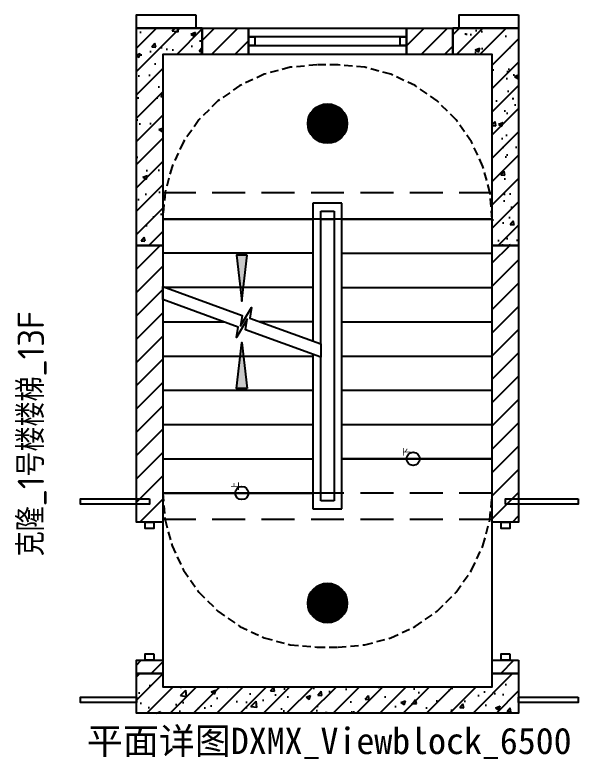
# Model space of a CAD drawing. Header units: millimetres. Extents: x -714894 to -19295, y 3400 to 234118.
# Drawn here: x -435501 to -431229, y 142502 to 148152 of the extents above; entities that cross this region are included whole.
import ezdxf

# ---------------------------------------------------------------- set-up
doc = ezdxf.new("R2010")
doc.units = ezdxf.units.MM
doc.header["$LTSCALE"] = 500
for name, pattern in [('DASH', [0.35, 0.25, -0.1]), ('DASHED', [0.75, 0.5, -0.25]), ('HIDDEN', [0.375, 0.25, -0.125])]:
    doc.linetypes.add(name, pattern=pattern)
doc.layers.get('DEFPOINTS').update_dxf_attribs({"color": 9})
for name, color, linetype in [('AD-SIGN', 195, 'Continuous'), ('AE-ELEV-4', 251, 'Continuous'), ('AE-FNSH', 11, 'Continuous'), ('AE-HDWR', 8, 'Continuous'), ('AE-STAR', 51, 'Continuous'), ('AE-STRU-HACH', 40, 'Continuous'), ('AE-WALL', 255, 'Continuous'), ('AE-WALL-HACH', 15, 'Continuous'), ('AE-WIND', 11, 'Continuous'), ('C-XREF-INT', 7, 'Continuous'), ('E-LITE-LITE', 3, 'Continuous'), ('S_BEAM', 4, 'DASHED'), ('S_STAR', 243, 'Continuous')]:
    doc.layers.add(name, color=color, linetype=linetype)
doc.layers.add('DEFPOINTS-1', color=251, linetype='Continuous', plot=False)
doc.layers.add('DEFPOINTS-2', color=7, linetype='DASH', plot=False)
doc.styles.add('TH-STYLE3', font='tssdeng.shx', dxfattribs={"width": 0.65, "bigfont": 'tssdchn.shx'})
doc.styles.add('黑体', font='')
doc.styles.get('黑体').set_extended_font_data('SimHei')

# ---------------------------------------------------------------- blocks, each defined once
blk = doc.blocks.new('克隆_1号楼楼梯_13F_200810200708726621')
at = {"layer": 'AD-SIGN'}
for points in [[(274, -640), (274, -560), (624, -600)], [(1286, -640), (1286, -560), (936, -600)]]:
    blk.add_hatch(color=195, dxfattribs=at).paths.add_polyline_path(points, flags=0)
at = {"layer": 'AD-SIGN', "color": 195, "linetype": 'Continuous', "ltscale": 0.5}
for points in [[(-520, -600, 0, 0, 0), (274, -600, 80, 0, 0), (624, -600, 0, 0, 0)], [(-260, -1900, 0, 0, 0), (2140, -1900, 0, 0, 0), (2140, -600, 0, 0, 0), (1286, -600, 80, 0, 0), (936, -600, 0, 0, 0)]]:
    blk.add_lwpolyline(points, format="xyseb", dxfattribs=at)
at = {"layer": 'AD-SIGN', "color": 195}
for points in [[(274, -640), (274, -560), (624, -600), (274, -640)], [(1286, -640), (1286, -560), (936, -600), (1286, -640)]]:
    blk.add_lwpolyline(points, close=True, dxfattribs=at)
at = {"layer": 'AE-ELEV-4', "color": 251, "linetype": 'HIDDEN', "ltscale": 0.5}
for points in [[(-520, 0), (-723.2, -17.8), (-920.2, -70.6), (-1105, -156.8), (-1272.1, -273.7), (-1416.3, -417.9), (-1533.2, -585), (-1619.4, -769.8), (-1672.2, -966.8), (-1690, -1170)], [(2730, -1170), (2712.2, -966.8), (2659.4, -769.8), (2573.2, -585), (2456.3, -417.9), (2312.1, -273.7), (2145, -156.8), (1960.2, -70.6), (1763.2, -17.8), (1560, 0)], [(-1690, -1170), (-1690, -1330)], [(2730, -1330), (2730, -1170)], [(-1690, -1330), (-1672.2, -1533.2), (-1619.4, -1730.2), (-1533.2, -1915), (-1416.3, -2082.1), (-1272.1, -2226.3), (-1105, -2343.2), (-920.2, -2429.4), (-723.2, -2482.2), (-520, -2500)], [(1560, -2500), (1763.2, -2482.2), (1960.2, -2429.4), (2145, -2343.2), (2312.1, -2226.3), (2456.3, -2082.1), (2573.2, -1915), (2659.4, -1730.2), (2712.2, -1533.2), (2730, -1330)]]:
    blk.add_lwpolyline(points, dxfattribs=at)
at = {"layer": 'AE-STAR', "color": 51, "linetype": 'Continuous', "ltscale": 0.5}
for points in [[(561, -1200), (998, 0), (-520, 0), (-520, -1200), (561, -1200)], [(-260, 0), (-260, -1200)], [(0, 0), (0, -1200)], [(260, 0), (260, -1200)], [(520, 0), (520, -1200)], [(998, 0), (561, -1200), (1560, -1200), (1560, 0), (998, 0)], [(780, 0), (780, -598.6)], [(1040, -1200), (1040, 0)], [(1300, -1200), (1300, 0)], [(1560, -1200), (1560, 0)], [(780, -1200), (780, -598.6)], [(-520, -1300), (-520, -1200)], [(1560, -1300), (1560, -1200)], [(1560, -2500), (1560, -1300), (-260, -1300), (-260, -2500), (1560, -2500)], [(-260, -1300), (-260, -2500)], [(0, -1300), (0, -2500)], [(260, -1300), (260, -2500)], [(520, -1300), (520, -2500)], [(780, -1300), (780, -2500)], [(1040, -1300), (1040, -2500)], [(1300, -1300), (1300, -2500)]]:
    blk.add_lwpolyline(points, dxfattribs=at)
at = {"layer": 'DEFPOINTS-1', "color": 151, "linetype": 'Continuous', "ltscale": 0.5}
for points in [[(-520, -1300), (-520, -1200)], [(1560, -1300), (1560, -1200)]]:
    blk.add_lwpolyline(points, dxfattribs=at)
at = {"layer": 'DEFPOINTS-1'}
for centre in [(-520, -600), (-260, -1900)]:
    blk.add_circle(centre, 50, dxfattribs=at)
at = {"layer": 'DEFPOINTS-2', "color": 151, "linetype": 'Continuous', "ltscale": 0.5}
for points in [[(-260, -2500), (-260, -1300), (-520, -1300), (-520, 0), (-1990, 0), (-1990, -2500), (-260, -2500)], [(2810, -2500), (2810, 0), (1560, 0), (1560, -2500), (2810, -2500)]]:
    blk.add_lwpolyline(points, dxfattribs=at)
at = {"layer": 'S_BEAM', "color": 4, "linetype": 'DASHED'}
for points in [[(-720, -2500), (-720, 0)], [(1760, -2500), (1760, 0)]]:
    blk.add_lwpolyline(points, dxfattribs=at)
at = {"layer": 'S_STAR', "color": 243, "linetype": 'Continuous', "ltscale": 0.5}
for points in [[(-520, 0), (-520, -1200)], [(998, 0), (-520, 0)], [(-260, 0), (-260, -1200)], [(0, 0), (0, -1200)], [(260, 0), (260, -1200)], [(520, 0), (520, -1200)], [(561, -1200), (998, 0)], [(998, 0), (561, -1200)], [(780, 0), (780, -598.6)], [(1560, 0), (998, 0)], [(1040, -1200), (1040, 0)], [(1300, -1200), (1300, 0)], [(1560, -1200), (1560, 0)], [(1560, -1200), (1560, 0)], [(780, -1200), (780, -598.6)], [(-520, -1300), (-520, -1200)], [(-520, -1200), (561, -1200)], [(561, -1200), (1560, -1200)], [(1560, -1300), (1560, -1200)], [(-260, -1300), (-260, -2500)], [(-260, -1300), (-260, -2500)], [(1560, -1300), (-260, -1300)], [(0, -1300), (0, -2500)], [(260, -1300), (260, -2500)], [(520, -1300), (520, -2500)], [(780, -1300), (780, -2500)], [(1040, -1300), (1040, -2500)], [(1300, -1300), (1300, -2500)], [(1560, -2500), (1560, -1300)], [(-260, -2500), (1560, -2500)]]:
    blk.add_lwpolyline(points, dxfattribs=at)
at = {"layer": 'DEFPOINTS-1', "transparency": 33554531, "style": 'TH-STYLE3'}
for s, height, p in [('克隆_1号楼楼梯_13F', 200, (-1000, 900)), ('上', 50, (-500, -580)), ('下', 50, (-240, -1880))]:
    blk.add_text(s, height=height, dxfattribs=at).set_placement(p)
blk.add_wipeout([(1560, -1140), (583, -1140), (561, -1200), (1560, -1200)]).dxf.layer = 'AE-HDWR'
blk.add_wipeout([(1620, -1300), (1560, -1300), (1560, -1360), (1680, -1360), (1680, -1140), (1560, -1140), (1560, -1200), (1620, -1200)]).dxf.layer = 'AE-HDWR'
at = {"layer": 'AE-HDWR', "color": 8, "linetype": 'Continuous', "ltscale": 0.5}
for points in [[(1680, -1140), (1560, -1140)], [(1680, -1360), (1680, -1140)], [(1560, -1200), (1620, -1200)], [(1620, -1200), (1620, -1300)]]:
    blk.add_lwpolyline(points, dxfattribs=at)
blk.add_wipeout([(1560, -1300), (-260, -1300), (-260, -1360), (1560, -1360)]).dxf.layer = 'AE-HDWR'
for points in [[(1620, -1300), (1560, -1300)], [(1560, -1360), (1680, -1360)]]:
    blk.add_lwpolyline(points, dxfattribs=at)
at = {"layer": 'S_BEAM', "color": 4, "linetype": 'DASHED'}
blk.add_lwpolyline([(1560, -2500), (1560, 0)], dxfattribs=at)
blk.add_wipeout([(-260, -1360), (-260, -1300), (-580, -1300), (-580, -1200), (-520, -1200), (-520, -1140), (-640, -1140), (-640, -1360)]).dxf.layer = 'AE-HDWR'
at = {"layer": 'AE-HDWR', "color": 8, "linetype": 'Continuous', "ltscale": 0.5}
for points in [[(-640, -1140), (-640, -1360)], [(-580, -1300), (-580, -1200)], [(-260, -1300), (-580, -1300)], [(1560, -1300), (-260, -1300)], [(-640, -1360), (-260, -1360)], [(-260, -1360), (1560, -1360)]]:
    blk.add_lwpolyline(points, dxfattribs=at)
blk.add_wipeout([(584, -1140), (-520, -1140), (-520, -1200), (562, -1200)]).dxf.layer = 'AE-HDWR'
for points in [[(-520, -1140), (-640, -1140)], [(584, -1140), (-520, -1140)], [(583, -1140), (561, -1200)], [(562, -1200), (584, -1140)], [(1560, -1140), (583, -1140)], [(-580, -1200), (-520, -1200)], [(-520, -1200), (562, -1200)], [(561, -1200), (1560, -1200)]]:
    blk.add_lwpolyline(points, dxfattribs=at)
at = {"layer": 'S_BEAM', "color": 4, "linetype": 'DASHED'}
blk.add_lwpolyline([(-520, -2500), (-520, 0)], dxfattribs=at)
blk.add_wipeout([(948.4, 0), (1048.4, 0), (828.6, -603.9), (748.3, -590.7), (888.3, -673.6), (808, -660.3), (611.6, -1200), (511.6, -1200), (719.7, -628.2), (800, -641.5), (660, -558.5), (740.3, -571.8)])
at = {"layer": 'AD-SIGN', "color": 195, "linetype": 'Continuous', "ltscale": 0.5}
blk.add_lwpolyline([(948.4, 0), (1048.4, 0), (828.6, -603.9), (748.3, -590.7), (888.3, -673.6), (808, -660.3), (611.6, -1200), (511.6, -1200), (719.7, -628.2), (800, -641.5), (660, -558.5), (740.3, -571.8), (948.4, 0)], dxfattribs=at)
blk = doc.blocks.new('DXMX_Viewblock_6500200810202326667428')
at = {"layer": 'AE-FNSH', "linetype": 'Continuous'}
for points in [[(18500, 13800), (18500, 13700), (18050, 13700), (18050, 13800)], [(20950, 13800), (20950, 13700), (20500, 13700), (20500, 13800)]]:
    blk.add_lwpolyline(points, close=True, dxfattribs=at)
at = {"layer": 'AE-HDWR', "linetype": 'Continuous'}
for points in [[(21401, 10125), (21401, 10085), (20850, 10085), (20850, 10125)], [(18050, 8620), (18050, 8580), (17626, 8580), (17626, 8620)], [(21401, 8620), (21401, 8580), (20950, 8580), (20950, 8620)]]:
    blk.add_lwpolyline(points, close=True, dxfattribs=at)
at = {"layer": 'AE-WIND', "linetype": 'Continuous'}
for points in [[(20100, 13700), (20100, 13633), (18900, 13633), (18900, 13700)], [(18950, 13633), (18950, 13567), (18900, 13567), (18900, 13633)], [(20100, 13633), (20100, 13567), (20050, 13567), (20050, 13633)]]:
    blk.add_lwpolyline(points, close=True, dxfattribs=at)
at = {"layer": 'DEFPOINTS-1', "linetype": 'Continuous'}
for points in [[(20883, 9950), (20883, 9900), (20817, 9900), (20817, 9950)], [(20883, 8950), (20883, 8900), (20817, 8900), (20817, 8950)]]:
    blk.add_lwpolyline(points, close=True, dxfattribs=at)
at = {"layer": 'C-XREF-INT', "rotation": 90}
blk.add_blockref('克隆_1号楼楼梯_13F_200810200708726621', (18250, 10690), dxfattribs=at)
at = {"layer": 'DEFPOINTS', "insert": (19513.5, 8150), "char_height": 200, "attachment_point": 8, "style": '黑体'}
blk.add_mtext('平面详图DXMX_Viewblock_6500', dxfattribs=at)
at = {"layer": 'AE-STRU-HACH'}
h = blk.add_hatch(dxfattribs=at)
h.set_pattern_fill('钢筋混凝土', color=40, scale=50, style=0)
h.set_pattern_definition([(45, (0, 0), (-88.38835, 88.38835), []), (50, (0, 0), (358.63, -31.376), [37.5, -412.5]), (355, (0, 0), (-69.3757, 376.096), [30, -330]), (100.4514, (29.9, -2.6), (289.2547, 344.72), [31.87, -350.571]), (46.1842, (0, 100), (533.6205, -82.7595), [56.25, -618.75]), (96.6356, (44.47, 93.1), (467.331, 487.059), [47.805, -525.856]), (351.1842, (0, 100), (467.331, 487.059), [45, -495]), (21, (50, 75), (298.4535, -201.3094), [37.5, -412.5]), (326, (50, 75), (121.6577, 362.575), [30, -330]), (71.4514, (74.87, 58.22), (420.1113, 161.2652), [31.87, -350.571]), (37.5, (0, 0), (6.0799, 166.4469), [0, -326, 0, -335, 0, -331.25]), (7.5, (0, 0), (131.5348, 197.2059), [0, -191, 0, -318.5, 0, -126.25]), (327.5, (-111.5, 0), (266.9112, -11.27744), [0, -125, 0, -390, 0, -517.5]), (317.5, (-161.5, 0), (291.593, 50.0525), [0, -162.5, 0, -259, 0, -367.5])])
h.paths.add_polyline_path([(20450, 13500), (20450, 13700), (20950, 13700), (20950, 12050), (20750, 12050), (20750, 13500)], flags=0)
h.paths.add_polyline_path([(18550, 13700), (18550, 13500), (18250, 13500), (18250, 12050), (18050, 12050), (18050, 13700)], flags=0)
h.paths.add_polyline_path([(18250, 8800), (18250, 8700), (20750, 8700), (20750, 8800), (20950, 8800), (20950, 8500), (18050, 8500), (18050, 8800)], flags=0)
at = {"layer": 'AE-WALL-HACH'}
h = blk.add_hatch(dxfattribs=at)
h.set_pattern_fill('普通砖', color=15, scale=50, style=0)
h.set_pattern_definition([(45, (0, 89.76), (-88.3884, 88.3884), [])])
h.paths.add_polyline_path([(20950, 13700), (20950, 13700), (20450, 13700), (20450, 13500), (20100, 13500), (20100, 13700)], flags=0)
h.paths.add_polyline_path([(18050, 13700), (18050, 13700), (18900, 13700), (18900, 13500), (18550, 13500), (18550, 13700)], flags=0)
h.paths.add_polyline_path([(20950, 12050), (20950, 9950), (20750, 9950), (20750, 12050)], flags=0)
h.paths.add_polyline_path([(18250, 12050), (18250, 9950), (18050, 9950), (18050, 12050)], flags=0)
h.paths.add_polyline_path([(20950, 8900), (20950, 8800), (20750, 8800), (20750, 8900)], flags=0)
h.paths.add_polyline_path([(18250, 8900), (18250, 8800), (18050, 8800), (18050, 8900)], flags=0)
at = {"layer": 'AE-HDWR', "linetype": 'Continuous'}
blk.add_lwpolyline([(18150, 10125), (18150, 10085), (17626, 10085), (17626, 10125)], close=True, dxfattribs=at)
at = {"layer": 'AE-WALL', "linetype": 'Continuous'}
for points in [[(18050, 13700), (18050, 13700), (18900, 13700), (18900, 13500), (18550, 13500), (18550, 13700)], [(18550, 13700), (18550, 13500), (18250, 13500), (18250, 12050), (18050, 12050), (18050, 13700)], [(20950, 13700), (20950, 13700), (20450, 13700), (20450, 13500), (20100, 13500), (20100, 13700)], [(20450, 13500), (20450, 13700), (20950, 13700), (20950, 12050), (20750, 12050), (20750, 13500)], [(18250, 12050), (18250, 9950), (18050, 9950), (18050, 12050)], [(20950, 12050), (20950, 9950), (20750, 9950), (20750, 12050)], [(18250, 8900), (18250, 8800), (18050, 8800), (18050, 8900)], [(20950, 8900), (20950, 8800), (20750, 8800), (20750, 8900)], [(18250, 8800), (18250, 8700), (20750, 8700), (20750, 8800), (20950, 8800), (20950, 8500), (18050, 8500), (18050, 8800)]]:
    blk.add_lwpolyline(points, close=True, dxfattribs=at)
at = {"layer": 'AE-WIND', "linetype": 'Continuous'}
blk.add_lwpolyline([(20100, 13567), (20100, 13500), (18900, 13500), (18900, 13567)], close=True, dxfattribs=at)
at = {"layer": 'DEFPOINTS-1', "linetype": 'Continuous'}
for points in [[(18183, 9950), (18183, 9900), (18117, 9900), (18117, 9950)], [(18183, 8950), (18183, 8900), (18117, 8900), (18117, 8950)]]:
    blk.add_lwpolyline(points, close=True, dxfattribs=at)
blk = doc.blocks.new('E-BL302')
at = {"const_width": 1.5}
blk.add_lwpolyline([(-0.75, 0, 1), (0.75, 0, 1)], format="xyb", close=True, dxfattribs=at)
blk.add_circle((0, 0), 1.5)

msp = doc.modelspace()

# ---------------------------------------------------------------- block references
at = {"layer": 'C-XREF-INT'}
msp.add_blockref('DXMX_Viewblock_6500200810202326667428', (-452630.18, 134352.11), dxfattribs=at)

# ---------------------------------------------------------------- next in the draw order: block references
at = {"layer": 'E-LITE-LITE', "xscale": 100, "yscale": 100, "zscale": 100}
for p in [(-433130.18, 147327.13), (-433130.18, 143687.13)]:
    msp.add_blockref('E-BL302', p, dxfattribs=at)

doc.saveas('drawing.dxf')
